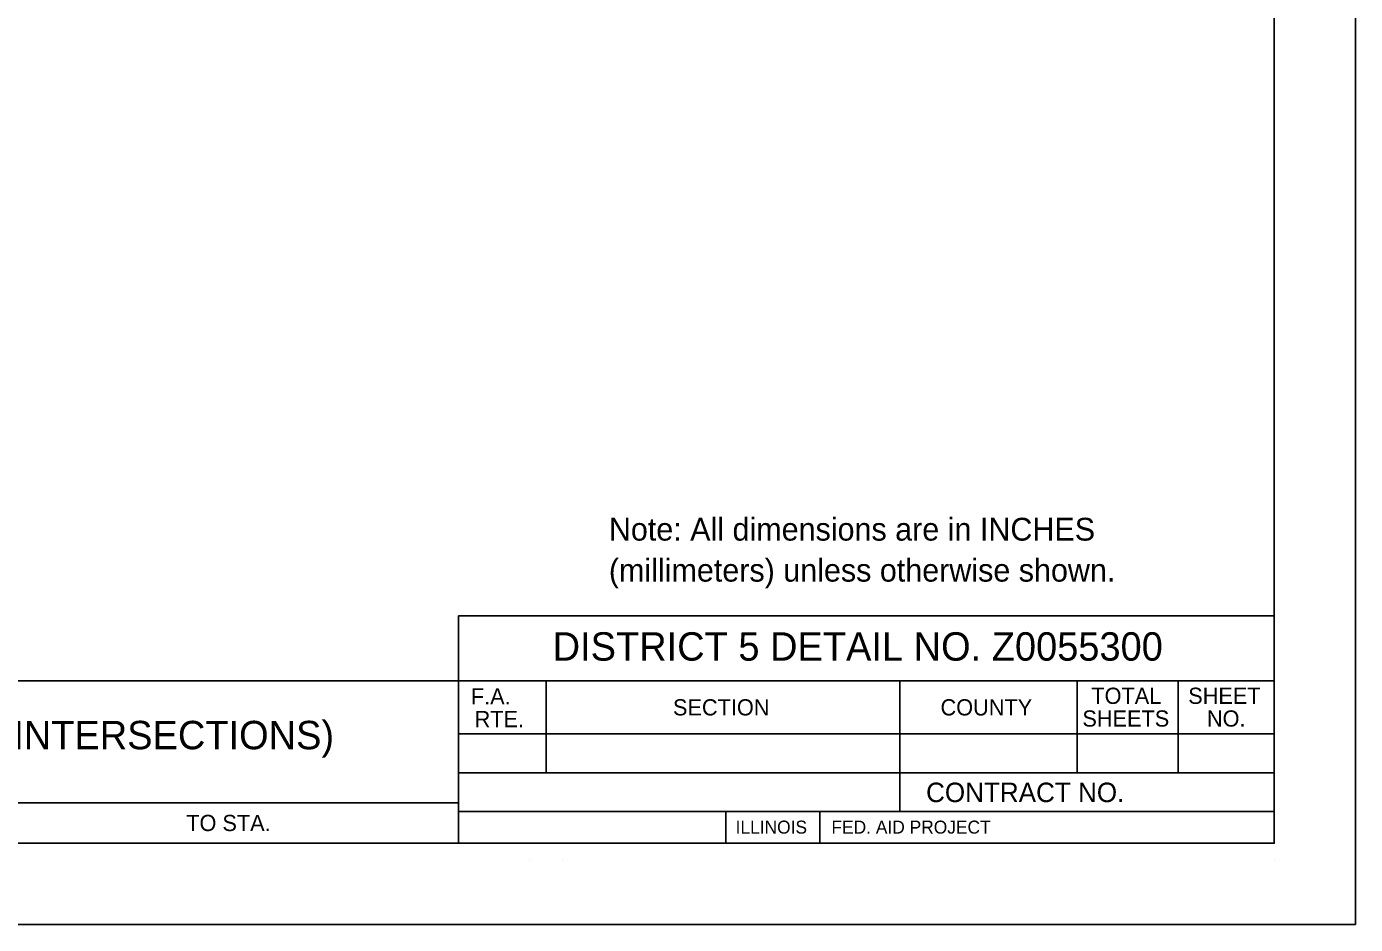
# Model space of a CAD drawing. Extents: x 0 to 2.83, y 0 to 1.83.
# Drawn here: x 2.151 to 2.833, y 0 to 0.461 of the extents above; entities that cross this region are included whole.
import ezdxf

# ---------------------------------------------------------------- set-up
doc = ezdxf.new("R2010")
doc.units = 0
for name, color, linetype in [('RD_Pr_Roadway_Notes', 7, 'Continuous'), ('SH_General_Details', 7, 'Continuous'), ('SH_Printer_Plotting_Border', 7, 'Continuous')]:
    doc.layers.add(name, color=color, linetype=linetype)

msp = doc.modelspace()

# ---------------------------------------------------------------- linework, layer by layer
at = {"layer": 'SH_General_Details'}
for p, q in [((2.83332, 0), (2.83332, 1.83333)), ((2.37286, 0.125), (2.37286, 0.15837)), ((2.37286, 0.15837), (2.79166, 0.15837)), ((0.16667, 0.125), (2.79166, 0.125)), ((2.37285, 0.125), (2.37285, 0.04167)), ((2.41786, 0.125), (2.41786, 0.0779)), ((2.59952, 0.125), (2.59952, 0.0579)), ((2.69053, 0.125), (2.69053, 0.0779)), ((2.74226, 0.125), (2.74226, 0.0779)), ((2.37285, 0.0979), (2.79166, 0.0979)), ((2.37285, 0.0779), (2.79166, 0.0779)), ((1.73118, 0.0625), (2.37285, 0.0625)), ((2.37285, 0.0579), (2.79166, 0.0579)), ((2.51011, 0.0579), (2.51011, 0.04167)), ((2.55845, 0.0579), (2.55845, 0.04167)), ((2.40952, 0.03333), (2.40952, 0.03333)), ((2.42619, 0.03333), (2.42619, 0.03333)), ((2.79166, 0.03333), (2.79166, 0.03333)), ((2.83332, 0), (0, 0))]:
    msp.add_line(p, q, dxfattribs=at)
msp.add_lwpolyline([(0.16667, 1.79166), (2.79166, 1.79166), (2.79166, 0.04167), (0.16667, 0.04167)], close=True, dxfattribs=at)
at = {"layer": 'SH_Printer_Plotting_Border'}
msp.add_lwpolyline([(0, 0), (2.83332, 0), (2.83332, 1.83333), (0, 1.83333)], close=True, dxfattribs=at)

# ---------------------------------------------------------------- texts
at = {"layer": 'RD_Pr_Roadway_Notes'}
for s, p in [('Note: All dimensions are in INCHES', (2.45012, 0.19704)), ('(millimeters) unless otherwise shown.', (2.45012, 0.17598))]:
    msp.add_text(s, height=0.0117, dxfattribs=at).set_placement(p)
at = {"layer": 'SH_General_Details'}
for s, height, p in [('DISTRICT 5 DETAIL NO. Z0055300', 0.0145833, (2.42126, 0.13541)), ('F.A.  ', 0.008333, (2.37928, 0.11291)), ('TOTAL', 0.008332, (2.69777, 0.11321)), ('SHEET', 0.008332, (2.7475, 0.11321)), ('RTE.', 0.008333, (2.38121, 0.10125)), ('SECTION', 0.008332, (2.48303, 0.10728)), ('COUNTY', 0.008332, (2.62036, 0.10728)), ('SHEETS', 0.008332, (2.69318, 0.10155)), ('NO.', 0.008332, (2.7571, 0.10155)), ('RUMBLE STRIP (ADVANCE OF INTERSECTIONS)', 0.0145833, (1.85615, 0.08992)), ('CONTRACT NO.      ', 0.01, (2.61294, 0.06279)), ('TO STA.', 0.008333, (2.23318, 0.04792)), ('ILLINOIS', 0.006667, (2.51517, 0.04662)), ('FED. AID PROJECT', 0.0066666, (2.56437, 0.04662))]:
    msp.add_text(s, height=height, dxfattribs=at).set_placement(p)

doc.saveas('drawing.dxf')
